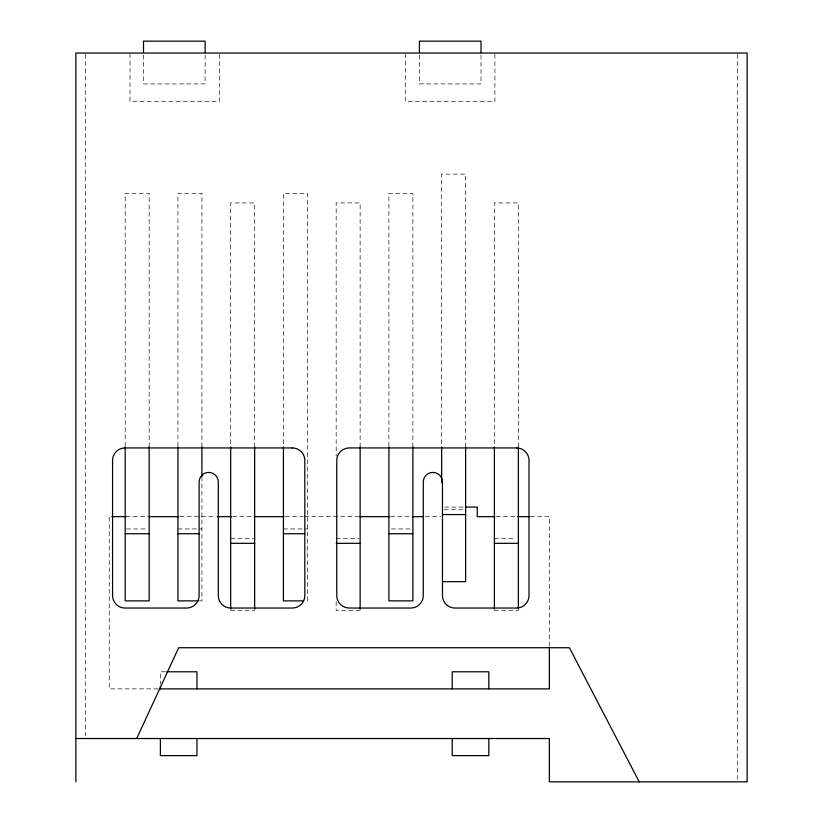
<?xml version="1.0" encoding="UTF-8"?>
<svg xmlns="http://www.w3.org/2000/svg" width="823" height="823" viewBox="0 0 823 823"><rect width="100%" height="100%" fill="white"/><g stroke="black" fill="none" stroke-linecap="round" stroke-linejoin="round"><path stroke-width="0.62" stroke-dasharray="4.12 3.09" d="M444.585 507.081L463.431 507.081M444.173 509.766L464.357 509.766M125.96 516.669L147.801 516.669M179.928 516.669L215.904 516.669M232.611 516.669L253.175 516.669M285.293 516.669L303.286 516.669M304.572 516.669L358.54 516.669M390.668 516.669L411.222 516.669M425.357 516.669L440.778 516.669M496.238 516.669L516.474 516.669M530.382 516.669L549.363 516.669L549.363 646.466M126.454 528.942L147.914 528.942M177.943 528.942L201.913 528.942M283.421 528.942L307.401 528.942M391.429 528.942L411.613 528.942M230.677 538.54L253.391 538.54M336.165 538.54L358.879 538.54M494.386 538.54L515.836 538.54M199.392 600.872L201.913 600.872L201.913 478.502M230.677 610.46L254.657 610.46M360.135 610.46L336.165 610.46L336.165 600.183M494.386 610.46L518.367 610.46M165.423 671.784L160.382 671.784L160.382 683.995M158.016 688.872L109.253 688.872L109.253 516.669M737.542 54.339L737.542 779.278M518.367 446.982L518.367 202.911L494.386 202.911L494.386 446.982M494.901 54.328L494.901 101.455L405.389 101.455L405.389 54.328M481.023 54.987L481.023 83.915L419.411 83.915L419.411 54.987M465.623 447.002L465.623 174.137L441.653 174.137L441.653 447.002M412.879 446.961L412.879 193.312L388.909 193.312L388.909 446.961M360.135 446.982L360.135 202.911L336.165 202.911L336.165 455.973M307.401 600.872L307.401 193.312L283.421 193.312L283.421 446.961M254.657 446.982L254.657 202.911L230.677 202.911L230.677 446.982M219.525 54.328L219.525 101.455L130.013 101.455L130.013 54.328M205.122 54.987L205.122 83.915L143.511 83.915L143.511 54.987M201.913 446.961L201.913 193.312L177.943 193.312L177.943 446.961M149.169 446.961L149.169 193.312L125.199 193.312L125.199 446.961M85.458 54.339L85.458 735.957"/><path stroke-width="1.23" d="M136.711 738.519L178.663 647.732L569.393 647.732L639.214 781.85M465.952 507.081L477.258 507.081L477.258 516.669L494.973 516.669M442.908 514.56L465.623 514.56M111.825 516.669L125.96 516.669M149.086 516.669L178.642 516.669M217.19 516.669L231.325 516.669M254.461 516.669L284.017 516.669M359.826 516.669L389.382 516.669M412.508 516.669L422.796 516.669M517.739 516.669L529.117 516.669M125.199 533.736L149.169 533.736M177.943 533.736L199.392 533.736M283.421 533.736L304.87 533.736M388.909 533.736L412.879 533.736M230.677 543.334L254.657 543.334M336.165 543.334L360.135 543.334M494.386 543.334L518.367 543.334M442.908 581.686L465.623 581.686L465.623 447.002M198.127 600.872L177.943 600.872L177.943 446.961M303.615 600.872L283.421 600.872L283.421 446.961M166.688 671.784L196.964 671.784L196.964 688.872M159.292 688.872L549.363 688.872L549.363 647.752M75.87 738.519L549.363 738.519L549.363 781.85L747.13 781.85L747.13 53.053L75.87 53.053L75.87 781.85M518.367 446.982L518.367 609.195M494.386 446.982L494.386 609.195M488.811 688.872L488.811 671.784L452.218 671.784L452.218 688.872M488.811 738.519L488.811 755.617L452.218 755.617L452.218 738.519M481.023 52.466L481.023 41.15L419.411 41.15L419.411 52.466M441.653 447.002L441.653 482.443M412.879 446.961L412.879 600.872L388.909 600.872L388.909 446.961M360.135 446.982L360.135 609.195M254.657 446.982L254.657 609.195M230.677 446.982L230.677 609.195M205.122 52.466L205.122 41.15L143.511 41.15L143.511 52.466M201.913 446.961L201.913 477.217M196.964 738.519L196.964 755.617L160.382 755.617L160.382 738.519M160.382 686.433L160.382 688.872M149.169 446.961L149.169 600.872L125.199 600.872L125.199 446.961M292.35 447.938L125.055 447.938A12.489 12.489 0 0 0 112.566 460.427L112.566 595.554A12.489 12.489 0 0 0 125.055 608.043L186.626 608.043A12.489 12.489 0 0 0 199.115 595.554L199.115 481.98A9.588 9.588 0 0 1 208.703 472.392A9.588 9.588 0 0 1 218.29 481.98L218.29 595.554A12.489 12.489 0 0 0 230.779 608.043L292.35 608.043A12.489 12.489 0 0 0 304.829 595.554L304.829 460.427A12.489 12.489 0 0 0 292.35 447.938M516.525 447.938L349.23 447.938A12.489 12.489 0 0 0 336.751 460.427L336.751 595.554A12.489 12.489 0 0 0 349.23 608.043L410.8 608.043A12.489 12.489 0 0 0 423.289 595.554L423.289 481.98A9.588 9.588 0 0 1 432.877 472.392A9.588 9.588 0 0 1 442.465 481.98L442.465 595.554A12.489 12.489 0 0 0 454.954 608.043L516.525 608.043A12.489 12.489 0 0 0 529.014 595.554L529.014 460.427A12.489 12.489 0 0 0 516.525 447.938"/></g></svg>
